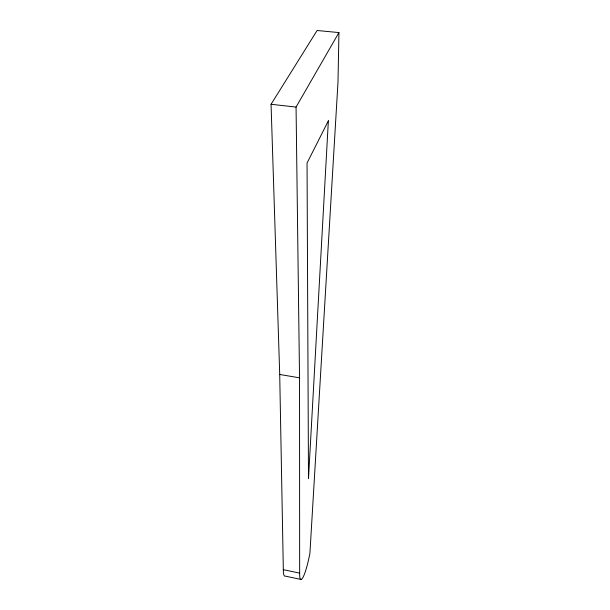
<?xml version="1.0" encoding="UTF-8"?>
<svg xmlns="http://www.w3.org/2000/svg" width="610" height="610" viewBox="0 0 610 610"><rect width="100%" height="100%" fill="white"/><g stroke="black" fill="none" stroke-linecap="round" stroke-linejoin="round"><path stroke-width="0.91" d="M338.939 32.574L337.986 82.281L309.926 553.14A25.788 3.797 -78.9 0 1 302.499 578.204L301.256 579.5L285.213 576.107A25.696 4.209 -78.7 0 1 283.322 569.679L279.715 374.479L271.061 104.279L317.093 30.5L338.939 32.574L296.056 107.07L299.533 377.826L299.655 573.118A25.788 3.797 -78.9 0 0 301.256 579.5M271.061 104.279L296.056 107.07M279.715 374.479L299.533 377.826M283.322 569.679L299.655 573.118M328.363 120.81L308.492 478.682L307.043 163.053L328.363 120.81"/></g></svg>
